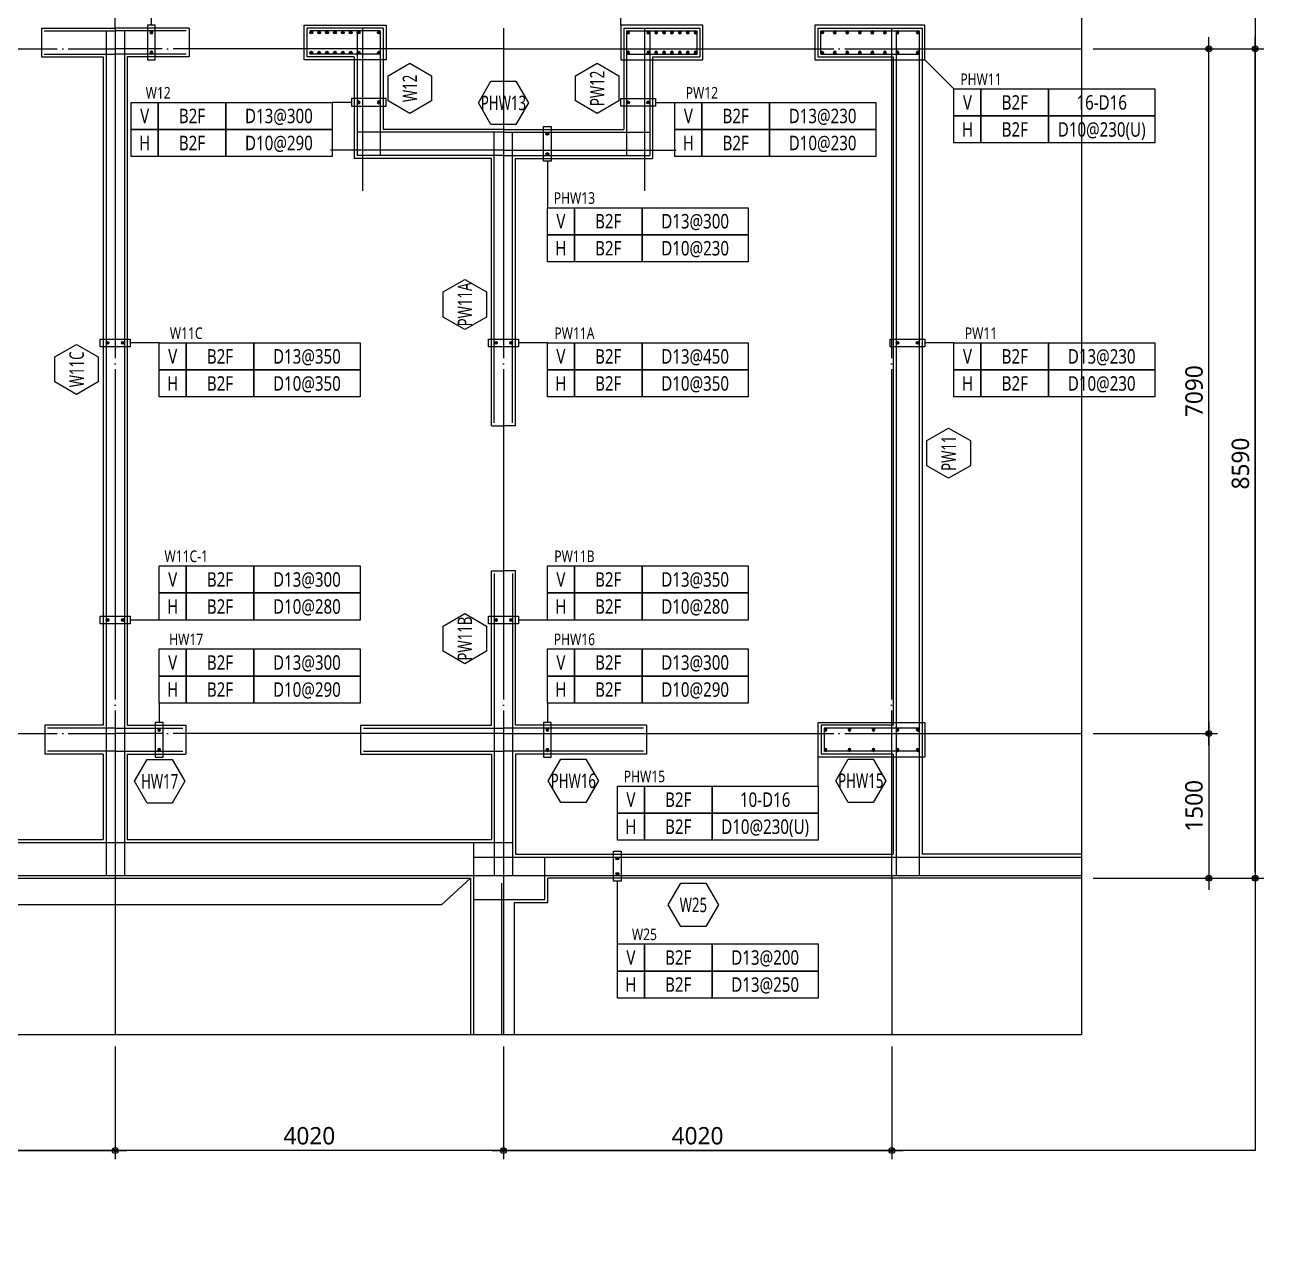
# Model space of a CAD drawing. Header units: millimetres. Extents: x 317501 to 2277231, y -321722 to 1186893.
# Drawn here: x 342548 to 355582, y -236252 to -223704 of the extents above; entities that cross this region are included whole.
import ezdxf
from ezdxf.enums import TextEntityAlignment as Align
from ezdxf.xclip import XClip

# ---------------------------------------------------------------- set-up
doc = ezdxf.new("R2010")
doc.units = ezdxf.units.MM
doc.header["$LTSCALE"] = 57
doc.header["$XCLIPFRAME"] = 0
doc.linetypes.add('CEN', pattern=[62, 60, -1, 0, -1])
doc.linetypes.add('XS-벽체$0$CEN', pattern=[62, 60, -1, 0, -1])
doc.layers.get('Defpoints').update_dxf_attribs({"color": 145})
for name, color, linetype in [('BAR', 2, 'Continuous'), ('BARR', 1, 'Continuous'), ('BOX', 7, 'Continuous'), ('CEN', 1, 'CEN'), ('DIM', 7, 'Continuous'), ('LEADER', 7, 'Continuous'), ('M', 7, 'Continuous'), ('NAME-W', 4, 'Continuous'), ('TEXT-배근', 3, 'Continuous'), ('XS-벽체$0$BAR', 3, 'Continuous'), ('XS-벽체$0$CEN', 1, 'XS-벽체$0$CEN'), ('XS-벽체$0$WALL', 4, 'Continuous')]:
    doc.layers.add(name, color=color, linetype=linetype)
doc.layers.add('DEFPOINT', color=144, linetype='Continuous', plot=False)
doc.styles.add('맑은고딕', font='malgun.ttf')
doc.dimstyles.new('DIM_60', dxfattribs={"dimscale": 60, "dimtxt": 3, "dimasz": 1, "dimexe": 1.5, "dimexo": 2, "dimgap": 1, "dimtad": 1, "dimdec": 0, "dimzin": 0, "dimdsep": 46, "dimtxsty": '맑은고딕', "dimblk1": 'DIMDOT', "dimblk2": 'DIMDOT', "dimsah": 1, "dimcen": 0.09, "dimdle": 2, "dimclrd": 7, "dimclre": 7, "dimclrt": 3, "dimadec": 0, "dimazin": 0, "dimtfac": 1, "dimtdec": 0, "dimtix": 1, "dimtmove": 2, "dimatfit": 3, "dimldrblk": 'DIMDOT', "dimfxl": 0, "dimtolj": 1, "dimtzin": 0, "dimarcsym": 0})

# ---------------------------------------------------------------- blocks, each defined once
blk = doc.blocks.new('XS-벽체', base_point=(1093553, 0))
at = {"layer": 'XS-벽체$0$BAR'}
for p, q in [((40976, 450313), (41711, 450313)), ((41616, 450313), (41616, 441568)), ((42446, 450313), (41711, 450313)), ((41806, 450313), (41806, 441568)), ((44456, 450313), (43726, 450313)), ((44216, 450313), (44216, 449023)), ((44456, 450313), (44456, 449023)), ((47006, 450313), (47736, 450313)), ((47006, 450313), (47006, 449023)), ((47246, 450313), (47246, 449023)), ((49016, 450313), (50036, 450313)), ((49796, 450313), (49796, 441568)), ((50036, 450313), (50036, 441568)), ((367867, 418097), (367867, 450208)), ((40976, 450073), (41711, 450073)), ((42446, 450073), (41711, 450073)), ((44456, 450073), (43726, 450073)), ((47006, 450073), (47736, 450073)), ((49016, 450073), (50036, 450073)), ((367677, 418097), (367677, 449938)), ((45731, 449263), (44216, 449263)), ((45636, 446253), (45636, 449263)), ((45731, 449263), (47246, 449263)), ((45826, 446253), (45826, 449263)), ((45731, 449023), (44216, 449023)), ((45731, 449023), (47246, 449023)), ((45636, 444693), (45636, 441568)), ((45826, 444693), (45826, 441568)), ((41711, 443093), (41011, 443093)), ((41711, 443093), (42411, 443093)), ((44281, 443093), (45731, 443093)), ((47181, 443093), (45731, 443093)), ((50036, 443093), (49051, 443093)), ((41711, 442853), (41011, 442853)), ((41711, 442853), (42411, 442853)), ((44281, 442853), (45731, 442853)), ((47181, 442853), (45731, 442853)), ((50036, 442853), (49051, 442853)), ((33401, 441908), (45826, 441908)), ((45421, 441908), (45421, 429669)), ((45421, 441758), (52066, 441758)), ((46161, 441318), (46161, 441758)), ((33401, 441568), (61261, 441568)), ((45711, 441488), (45711, 437838)), ((45421, 441318), (46161, 441318))]:
    blk.add_line(p, q, dxfattribs=at)
at = {"layer": 'XS-벽체$0$CEN'}
for p, q in [((41711, 450343), (41711, 441538)), ((41711, 450343), (41711, 441538)), ((44271, 450343), (44271, 448658)), ((45731, 450343), (45731, 441538)), ((45731, 450343), (45731, 441538)), ((47191, 450343), (47191, 448658)), ((49751, 450343), (49751, 441538)), ((37691, 450128), (41711, 450128)), ((45731, 450128), (41711, 450128)), ((45731, 450128), (49751, 450128)), ((45731, 449078), (43941, 449078)), ((45731, 449078), (47521, 449078)), ((37691, 443038), (41711, 443038)), ((45731, 443038), (41711, 443038)), ((45731, 443038), (49751, 443038))]:
    blk.add_line(p, q, dxfattribs=at)
at = {"layer": 'XS-벽체$0$WALL'}
for p, q in [((40946, 450343), (41711, 450343)), ((40946, 450343), (40946, 450043)), ((42476, 450343), (41711, 450343)), ((42476, 450343), (42476, 450043)), ((44486, 450343), (43696, 450343)), ((43696, 450343), (43696, 450043)), ((44486, 450343), (44486, 449293)), ((46976, 450343), (47766, 450343)), ((46976, 450343), (46976, 449293)), ((47766, 450343), (47766, 450043)), ((48986, 450343), (49766, 450343)), ((48986, 450343), (48986, 450043)), ((49766, 450343), (50066, 450343)), ((50066, 450343), (50066, 441788)), ((367897, 398288), (367897, 450238)), ((40946, 450043), (41586, 450043)), ((41586, 450043), (41586, 443123)), ((41836, 450043), (41836, 443123)), ((42476, 450043), (41836, 450043)), ((44186, 450043), (43696, 450043)), ((44186, 450043), (44186, 448993)), ((47276, 450043), (47766, 450043)), ((47276, 450043), (47276, 448993)), ((48986, 450043), (49766, 450043)), ((49766, 450043), (49766, 443123)), ((45731, 449293), (44486, 449293)), ((45731, 449293), (46976, 449293)), ((45606, 448993), (44186, 448993)), ((45606, 446223), (45606, 448993)), ((45856, 446223), (45856, 448993)), ((45856, 448993), (47276, 448993)), ((45606, 446223), (45731, 446223)), ((45856, 446223), (45731, 446223)), ((45606, 443123), (45606, 444723)), ((45606, 444723), (45731, 444723)), ((45856, 444723), (45731, 444723)), ((45856, 443123), (45856, 444723)), ((41586, 443123), (40981, 443123)), ((40981, 443123), (40981, 442823)), ((41836, 443123), (42441, 443123)), ((42441, 443123), (42441, 442823)), ((44251, 443123), (45606, 443123)), ((44251, 443123), (44251, 442823)), ((47211, 443123), (45856, 443123)), ((47211, 443123), (47211, 442823)), ((49766, 443123), (49021, 443123)), ((49021, 443123), (49021, 442823)), ((41586, 442823), (40981, 442823)), ((41586, 442823), (41586, 441938)), ((41836, 442823), (41836, 441938)), ((41836, 442823), (42441, 442823)), ((44251, 442823), (45606, 442823)), ((45606, 442823), (45606, 441938)), ((47211, 442823), (45856, 442823)), ((45856, 442823), (45856, 441788)), ((49766, 442823), (49021, 442823)), ((49766, 442823), (49766, 441788)), ((37816, 441938), (41586, 441938)), ((41836, 441938), (45606, 441938)), ((45856, 441788), (49766, 441788)), ((51866, 441788), (50066, 441788)), ((33771, 441538), (45391, 441538)), ((45391, 441538), (45391, 397938)), ((46191, 441288), (46191, 441538)), ((61041, 441538), (46191, 441538)), ((45841, 441288), (45841, 438138)), ((45841, 441288), (46191, 441288))]:
    blk.add_line(p, q, dxfattribs=at)
blk = doc.blocks.new('DIMDOT')
at = {"layer": 'DIM', "linetype": 'Continuous'}
blk.add_line((-2, 0), (2, 0), dxfattribs=at)
for radius in [0.5, 0.25]:
    blk.add_circle((0, 0), radius, dxfattribs=at)
blk = doc.blocks.new('*D147')
at = {"layer": 'Defpoints', "color": 0, "linetype": 'Continuous', "transparency": 16777216}
for p in [(347501, -234159), (351521, -234159), (351521, -235359)]:
    blk.add_point(p, dxfattribs=at)
at = {"layer": 'DIM', "color": 7, "linetype": 'Continuous', "lineweight": -2, "transparency": 16777216}
for p, q in [((347501, -234279), (347501, -235449)), ((351521, -234279), (351521, -235449)), ((347561, -235359), (351461, -235359))]:
    blk.add_line(p, q, dxfattribs=at)
at = {"layer": 'DIM', "color": 7, "linetype": 'Continuous', "lineweight": -2, "transparency": 16777216, "xscale": 60, "yscale": 60, "zscale": 60, "rotation": 180}
blk.add_blockref('DIMDOT', (347501, -235359), dxfattribs=at)
at = {"layer": 'DIM', "color": 7, "linetype": 'Continuous', "lineweight": -2, "transparency": 16777216, "xscale": 60, "yscale": 60, "zscale": 60}
blk.add_blockref('DIMDOT', (351521, -235359), dxfattribs=at)
at = {"layer": 'DIM', "color": 3, "linetype": 'Continuous', "transparency": 16777216, "insert": (349511, -235206), "char_height": 180, "attachment_point": 5, "style": '맑은고딕'}
blk.add_mtext('\\A1;4020', dxfattribs=at)
blk = doc.blocks.new('*D148')
at = {"layer": 'Defpoints', "color": 0, "linetype": 'Continuous', "transparency": 16777216}
for p in [(343481, -234159), (347501, -234159), (343481, -235359)]:
    blk.add_point(p, dxfattribs=at)
at = {"layer": 'DIM', "color": 7, "linetype": 'Continuous', "lineweight": -2, "transparency": 16777216}
for p, q in [((343481, -234279), (343481, -235449)), ((347501, -234279), (347501, -235449)), ((347441, -235359), (343541, -235359))]:
    blk.add_line(p, q, dxfattribs=at)
at = {"layer": 'DIM', "color": 7, "linetype": 'Continuous', "lineweight": -2, "transparency": 16777216, "xscale": 60, "yscale": 60, "zscale": 60, "rotation": 180}
blk.add_blockref('DIMDOT', (343481, -235359), dxfattribs=at)
at = {"layer": 'DIM', "color": 7, "linetype": 'Continuous', "lineweight": -2, "transparency": 16777216, "xscale": 60, "yscale": 60, "zscale": 60}
blk.add_blockref('DIMDOT', (347501, -235359), dxfattribs=at)
at = {"layer": 'DIM', "color": 3, "linetype": 'Continuous', "transparency": 16777216, "insert": (345491, -235206), "char_height": 180, "attachment_point": 5, "style": '맑은고딕'}
blk.add_mtext('\\A1;4020', dxfattribs=at)
blk = doc.blocks.new('*D150')
at = {"layer": 'Defpoints', "color": 0, "linetype": 'Continuous', "transparency": 16777216}
for p in [(339461, -234159), (343481, -234159), (343481, -235359)]:
    blk.add_point(p, dxfattribs=at)
at = {"layer": 'DIM', "color": 7, "linetype": 'Continuous', "lineweight": -2, "transparency": 16777216}
for p, q in [((339461, -234279), (339461, -235449)), ((343481, -234279), (343481, -235449)), ((339521, -235359), (343421, -235359))]:
    blk.add_line(p, q, dxfattribs=at)
at = {"layer": 'DIM', "color": 7, "linetype": 'Continuous', "lineweight": -2, "transparency": 16777216, "xscale": 60, "yscale": 60, "zscale": 60, "rotation": 180}
blk.add_blockref('DIMDOT', (339461, -235359), dxfattribs=at)
at = {"layer": 'DIM', "color": 7, "linetype": 'Continuous', "lineweight": -2, "transparency": 16777216, "xscale": 60, "yscale": 60, "zscale": 60}
blk.add_blockref('DIMDOT', (343481, -235359), dxfattribs=at)
at = {"layer": 'DIM', "color": 3, "linetype": 'Continuous', "transparency": 16777216, "insert": (341471, -235206), "char_height": 180, "attachment_point": 5, "style": '맑은고딕'}
blk.add_mtext('\\A1;4020', dxfattribs=at)
blk = doc.blocks.new('*D157')
at = {"layer": 'Defpoints', "color": 0, "linetype": 'Continuous', "transparency": 16777216}
for p in [(353486, -223949), (355286, -223949), (353486, -232539)]:
    blk.add_point(p, dxfattribs=at)
at = {"layer": 'DIM', "color": 7, "linetype": 'Continuous', "lineweight": -2, "transparency": 16777216}
for p, q in [((353606, -223949), (355376, -223949)), ((355286, -232479), (355286, -224009)), ((353606, -232539), (355376, -232539))]:
    blk.add_line(p, q, dxfattribs=at)
at = {"layer": 'DIM', "color": 7, "linetype": 'Continuous', "lineweight": -2, "transparency": 16777216, "xscale": 60, "yscale": 60, "zscale": 60}
for p, rotation in [((355286, -223949), 90), ((355286, -232539), 270)]:
    blk.add_blockref('DIMDOT', p, dxfattribs=dict(at, rotation=rotation))
at = {"layer": 'DIM', "color": 3, "linetype": 'Continuous', "transparency": 16777216, "insert": (355133, -228244), "char_height": 180, "attachment_point": 5, "rotation": 90, "style": '맑은고딕'}
blk.add_mtext('\\A1;8590', dxfattribs=at)
blk = doc.blocks.new('*D158')
at = {"layer": 'Defpoints', "color": 0, "linetype": 'Continuous', "transparency": 16777216}
for p in [(353486, -223949), (354806, -223949), (353486, -231039)]:
    blk.add_point(p, dxfattribs=at)
at = {"layer": 'DIM', "color": 7, "linetype": 'Continuous', "lineweight": -2, "transparency": 16777216}
for p, q in [((353606, -223949), (354896, -223949)), ((354806, -230979), (354806, -224009)), ((353606, -231039), (354896, -231039))]:
    blk.add_line(p, q, dxfattribs=at)
at = {"layer": 'DIM', "color": 7, "linetype": 'Continuous', "lineweight": -2, "transparency": 16777216, "xscale": 60, "yscale": 60, "zscale": 60}
for p, rotation in [((354806, -223949), 90), ((354806, -231039), 270)]:
    blk.add_blockref('DIMDOT', p, dxfattribs=dict(at, rotation=rotation))
at = {"layer": 'DIM', "color": 3, "linetype": 'Continuous', "transparency": 16777216, "insert": (354653, -227494), "char_height": 180, "attachment_point": 5, "rotation": 90, "style": '맑은고딕'}
blk.add_mtext('\\A1;7090', dxfattribs=at)
blk = doc.blocks.new('*D159')
at = {"layer": 'Defpoints', "color": 0, "linetype": 'Continuous', "transparency": 16777216}
for p in [(353486, -231039), (353486, -232539), (354806, -232539)]:
    blk.add_point(p, dxfattribs=at)
at = {"layer": 'DIM', "color": 7, "linetype": 'Continuous', "lineweight": -2, "transparency": 16777216}
for p, q in [((353606, -231039), (354896, -231039)), ((354806, -231099), (354806, -232479)), ((353606, -232539), (354896, -232539))]:
    blk.add_line(p, q, dxfattribs=at)
at = {"layer": 'DIM', "color": 7, "linetype": 'Continuous', "lineweight": -2, "transparency": 16777216, "xscale": 60, "yscale": 60, "zscale": 60}
for p, rotation in [((354806, -231039), 90), ((354806, -232539), 270)]:
    blk.add_blockref('DIMDOT', p, dxfattribs=dict(at, rotation=rotation))
at = {"layer": 'DIM', "color": 3, "linetype": 'Continuous', "transparency": 16777216, "insert": (354652, -231789), "char_height": 180, "attachment_point": 5, "rotation": 90, "style": '맑은고딕'}
blk.add_mtext('\\A1;1500', dxfattribs=at)
blk = doc.blocks.new('*D176')
at = {"layer": 'Defpoints', "color": 0, "linetype": 'Continuous', "transparency": 16777216}
for p in [(353486, -219434), (353486, -223949), (355286, -223949)]:
    blk.add_point(p, dxfattribs=at)
at = {"layer": 'DIM', "color": 7, "linetype": 'Continuous', "lineweight": -2, "transparency": 16777216}
for p, q in [((353606, -219434), (355376, -219434)), ((355286, -219494), (355286, -223889)), ((353606, -223949), (355376, -223949))]:
    blk.add_line(p, q, dxfattribs=at)
at = {"layer": 'DIM', "color": 7, "linetype": 'Continuous', "lineweight": -2, "transparency": 16777216, "xscale": 60, "yscale": 60, "zscale": 60}
for p, rotation in [((355286, -219434), 90), ((355286, -223949), 270)]:
    blk.add_blockref('DIMDOT', p, dxfattribs=dict(at, rotation=rotation))
at = {"layer": 'DIM', "color": 3, "linetype": 'Continuous', "transparency": 16777216, "insert": (355132, -221692), "char_height": 180, "attachment_point": 5, "rotation": 90, "style": '맑은고딕'}
blk.add_mtext('\\A1;4515', dxfattribs=at)
blk = doc.blocks.new('BAR')
at = {"layer": 'BARR'}
h = blk.add_hatch(color=256, dxfattribs=at)
edge = h.paths.add_edge_path()
edge.add_arc((0, 0), 15, 0, 360)
blk.add_circle((0, 0), 15, dxfattribs=at)

msp = doc.modelspace()

# ---------------------------------------------------------------- linework, layer by layer
at = {"layer": 'BAR'}
for p, q in [((349505.9, -224004.1), (349505.9, -223764.1)), ((350785.9, -224004.1), (350785.9, -223764.1)), ((350820.9, -230984.1), (350820.9, -231224.1))]:
    msp.add_line(p, q, dxfattribs=at)
at = {"layer": 'BOX'}
for points in [[(352445.9, -224364.1), (352445.9, -224644.1), (352165.9, -224644.1), (352165.9, -224364.1)], [(353145.9, -224364.1), (353145.9, -224644.1), (352445.9, -224644.1), (352445.9, -224364.1)], [(354245.9, -224364.1), (354245.9, -224644.1), (353145.9, -224644.1), (353145.9, -224364.1)], [(343925.9, -224504.1), (343925.9, -224784.1), (343645.9, -224784.1), (343645.9, -224504.1)], [(344625.9, -224504.1), (344625.9, -224784.1), (343925.9, -224784.1), (343925.9, -224504.1)], [(345725.9, -224504.1), (345725.9, -224784.1), (344625.9, -224784.1), (344625.9, -224504.1)], [(349555.9, -224504.1), (349555.9, -224784.1), (349275.9, -224784.1), (349275.9, -224504.1)], [(350255.9, -224504.1), (350255.9, -224784.1), (349555.9, -224784.1), (349555.9, -224504.1)], [(351355.9, -224504.1), (351355.9, -224784.1), (350255.9, -224784.1), (350255.9, -224504.1)], [(352445.9, -224644.1), (352445.9, -224924.1), (352165.9, -224924.1), (352165.9, -224644.1)], [(353145.9, -224644.1), (353145.9, -224924.1), (352445.9, -224924.1), (352445.9, -224644.1)], [(354245.9, -224644.1), (354245.9, -224924.1), (353145.9, -224924.1), (353145.9, -224644.1)], [(343925.9, -224784.1), (343925.9, -225064.1), (343645.9, -225064.1), (343645.9, -224784.1)], [(344625.9, -224784.1), (344625.9, -225064.1), (343925.9, -225064.1), (343925.9, -224784.1)], [(345725.9, -224784.1), (345725.9, -225064.1), (344625.9, -225064.1), (344625.9, -224784.1)], [(349555.9, -224784.1), (349555.9, -225064.1), (349275.9, -225064.1), (349275.9, -224784.1)], [(350255.9, -224784.1), (350255.9, -225064.1), (349555.9, -225064.1), (349555.9, -224784.1)], [(351355.9, -224784.1), (351355.9, -225064.1), (350255.9, -225064.1), (350255.9, -224784.1)], [(348235.9, -225594.1), (348235.9, -225874.1), (347955.9, -225874.1), (347955.9, -225594.1)], [(348935.9, -225594.1), (348935.9, -225874.1), (348235.9, -225874.1), (348235.9, -225594.1)], [(350035.9, -225594.1), (350035.9, -225874.1), (348935.9, -225874.1), (348935.9, -225594.1)], [(348235.9, -225874.1), (348235.9, -226154.1), (347955.9, -226154.1), (347955.9, -225874.1)], [(348935.9, -225874.1), (348935.9, -226154.1), (348235.9, -226154.1), (348235.9, -225874.1)], [(350035.9, -225874.1), (350035.9, -226154.1), (348935.9, -226154.1), (348935.9, -225874.1)], [(344215.9, -226994.1), (344215.9, -227274.1), (343935.9, -227274.1), (343935.9, -226994.1)], [(344915.9, -226994.1), (344915.9, -227274.1), (344215.9, -227274.1), (344215.9, -226994.1)], [(346015.9, -226994.1), (346015.9, -227274.1), (344915.9, -227274.1), (344915.9, -226994.1)], [(348235.9, -226994.1), (348235.9, -227274.1), (347955.9, -227274.1), (347955.9, -226994.1)], [(348935.9, -226994.1), (348935.9, -227274.1), (348235.9, -227274.1), (348235.9, -226994.1)], [(350035.9, -226994.1), (350035.9, -227274.1), (348935.9, -227274.1), (348935.9, -226994.1)], [(352445.9, -226994.1), (352445.9, -227274.1), (352165.9, -227274.1), (352165.9, -226994.1)], [(353145.9, -226994.1), (353145.9, -227274.1), (352445.9, -227274.1), (352445.9, -226994.1)], [(354245.9, -226994.1), (354245.9, -227274.1), (353145.9, -227274.1), (353145.9, -226994.1)], [(344215.9, -227274.1), (344215.9, -227554.1), (343935.9, -227554.1), (343935.9, -227274.1)], [(344915.9, -227274.1), (344915.9, -227554.1), (344215.9, -227554.1), (344215.9, -227274.1)], [(346015.9, -227274.1), (346015.9, -227554.1), (344915.9, -227554.1), (344915.9, -227274.1)], [(348235.9, -227274.1), (348235.9, -227554.1), (347955.9, -227554.1), (347955.9, -227274.1)], [(348935.9, -227274.1), (348935.9, -227554.1), (348235.9, -227554.1), (348235.9, -227274.1)], [(350035.9, -227274.1), (350035.9, -227554.1), (348935.9, -227554.1), (348935.9, -227274.1)], [(352445.9, -227274.1), (352445.9, -227554.1), (352165.9, -227554.1), (352165.9, -227274.1)], [(353145.9, -227274.1), (353145.9, -227554.1), (352445.9, -227554.1), (352445.9, -227274.1)], [(354245.9, -227274.1), (354245.9, -227554.1), (353145.9, -227554.1), (353145.9, -227274.1)], [(344215.9, -229304.1), (344215.9, -229584.1), (343935.9, -229584.1), (343935.9, -229304.1)], [(344915.9, -229304.1), (344915.9, -229584.1), (344215.9, -229584.1), (344215.9, -229304.1)], [(346015.9, -229304.1), (346015.9, -229584.1), (344915.9, -229584.1), (344915.9, -229304.1)], [(348235.9, -229304.1), (348235.9, -229584.1), (347955.9, -229584.1), (347955.9, -229304.1)], [(348935.9, -229304.1), (348935.9, -229584.1), (348235.9, -229584.1), (348235.9, -229304.1)], [(350035.9, -229304.1), (350035.9, -229584.1), (348935.9, -229584.1), (348935.9, -229304.1)], [(344215.9, -229584.1), (344215.9, -229864.1), (343935.9, -229864.1), (343935.9, -229584.1)], [(344915.9, -229584.1), (344915.9, -229864.1), (344215.9, -229864.1), (344215.9, -229584.1)], [(346015.9, -229584.1), (346015.9, -229864.1), (344915.9, -229864.1), (344915.9, -229584.1)], [(348235.9, -229584.1), (348235.9, -229864.1), (347955.9, -229864.1), (347955.9, -229584.1)], [(348935.9, -229584.1), (348935.9, -229864.1), (348235.9, -229864.1), (348235.9, -229584.1)], [(350035.9, -229584.1), (350035.9, -229864.1), (348935.9, -229864.1), (348935.9, -229584.1)], [(344215.9, -230164.1), (344215.9, -230444.1), (343935.9, -230444.1), (343935.9, -230164.1)], [(344915.9, -230164.1), (344915.9, -230444.1), (344215.9, -230444.1), (344215.9, -230164.1)], [(346015.9, -230164.1), (346015.9, -230444.1), (344915.9, -230444.1), (344915.9, -230164.1)], [(348235.9, -230164.1), (348235.9, -230444.1), (347955.9, -230444.1), (347955.9, -230164.1)], [(348935.9, -230164.1), (348935.9, -230444.1), (348235.9, -230444.1), (348235.9, -230164.1)], [(350035.9, -230164.1), (350035.9, -230444.1), (348935.9, -230444.1), (348935.9, -230164.1)], [(344215.9, -230444.1), (344215.9, -230724.1), (343935.9, -230724.1), (343935.9, -230444.1)], [(344915.9, -230444.1), (344915.9, -230724.1), (344215.9, -230724.1), (344215.9, -230444.1)], [(346015.9, -230444.1), (346015.9, -230724.1), (344915.9, -230724.1), (344915.9, -230444.1)], [(348235.9, -230444.1), (348235.9, -230724.1), (347955.9, -230724.1), (347955.9, -230444.1)], [(348935.9, -230444.1), (348935.9, -230724.1), (348235.9, -230724.1), (348235.9, -230444.1)], [(350035.9, -230444.1), (350035.9, -230724.1), (348935.9, -230724.1), (348935.9, -230444.1)], [(348960.9, -231584.1), (348960.9, -231864.1), (348680.9, -231864.1), (348680.9, -231584.1)], [(349660.9, -231584.1), (349660.9, -231864.1), (348960.9, -231864.1), (348960.9, -231584.1)], [(350760.9, -231584.1), (350760.9, -231864.1), (349660.9, -231864.1), (349660.9, -231584.1)], [(348960.9, -231864.1), (348960.9, -232144.1), (348680.9, -232144.1), (348680.9, -231864.1)], [(349660.9, -231864.1), (349660.9, -232144.1), (348960.9, -232144.1), (348960.9, -231864.1)], [(350760.9, -231864.1), (350760.9, -232144.1), (349660.9, -232144.1), (349660.9, -231864.1)], [(348960.9, -233219.1), (348960.9, -233499.1), (348680.9, -233499.1), (348680.9, -233219.1)], [(349660.9, -233219.1), (349660.9, -233499.1), (348960.9, -233499.1), (348960.9, -233219.1)], [(350760.9, -233219.1), (350760.9, -233499.1), (349660.9, -233499.1), (349660.9, -233219.1)], [(348960.9, -233499.1), (348960.9, -233779.1), (348680.9, -233779.1), (348680.9, -233499.1)], [(349660.9, -233499.1), (349660.9, -233779.1), (348960.9, -233779.1), (348960.9, -233499.1)], [(350760.9, -233499.1), (350760.9, -233779.1), (349660.9, -233779.1), (349660.9, -233499.1)]]:
    msp.add_lwpolyline(points, close=True, dxfattribs=at)
at = {"layer": 'CEN'}
for p, q in [((343480.9, -223734.1), (343480.9, -212734.1)), ((351520.9, -223949.1), (353485.9, -223949.1)), ((351520.9, -231039.1), (353485.9, -231039.1)), ((343480.9, -232539.1), (343480.9, -234159.1)), ((347500.9, -232539.1), (347500.9, -234159.1)), ((351520.9, -232539.1), (351520.9, -234159.1))]:
    msp.add_line(p, q, dxfattribs=at)
at = {"layer": 'DEFPOINT'}
for points in [[(320060.9, -211534.1), (355285.9, -211534.1), (355285.9, -235359.1), (320060.9, -235359.1)], [(321860.9, -212734.1), (353485.9, -212734.1), (353485.9, -234159.1), (321860.9, -234159.1)]]:
    msp.add_lwpolyline(points, close=True, dxfattribs=at)
at = {"layer": 'LEADER'}
for p, q in [((343855.9, -223704.1), (343855.9, -223204.1)), ((348715.9, -223704.1), (348715.9, -223154.1)), ((352165.9, -224364.1), (351865.9, -224064.1)), ((345925.9, -224504.1), (345725.9, -224504.1)), ((349075.9, -224504.1), (349275.9, -224504.1)), ((347955.9, -225114.1), (347955.9, -225594.1)), ((343935.9, -226994.1), (343635.9, -226994.1)), ((347955.9, -226994.1), (347655.9, -226994.1)), ((352165.9, -226994.1), (351865.9, -226994.1)), ((343935.9, -229864.1), (343635.9, -229864.1)), ((347955.9, -229864.1), (347655.9, -229864.1)), ((343935.9, -230724.1), (343935.9, -230924.1)), ((347955.9, -230724.1), (347955.9, -230924.1)), ((350760.9, -231584.1), (350760.9, -231284.1)), ((348680.9, -233219.1), (348680.9, -232569.1))]:
    msp.add_line(p, q, dxfattribs=at)
for points in [[(343815.9, -224064.1), (343895.9, -224064.1), (343895.9, -223704.1), (343815.9, -223704.1)], [(345435.9, -223704.1), (346285.9, -223704.1), (346285.9, -224064.1), (345435.9, -224064.1)], [(349565.9, -223704.1), (348715.9, -223704.1), (348715.9, -224064.1), (349565.9, -224064.1)], [(351865.9, -223704.1), (350725.9, -223704.1), (350725.9, -224064.1), (351865.9, -224064.1)], [(346285.9, -224544.1), (346285.9, -224464.1), (345925.9, -224464.1), (345925.9, -224544.1)], [(348715.9, -224544.1), (348715.9, -224464.1), (349075.9, -224464.1), (349075.9, -224544.1)], [(347995.9, -225114.1), (347915.9, -225114.1), (347915.9, -224754.1), (347995.9, -224754.1)], [(343635.9, -226954.1), (343635.9, -227034.1), (343325.9, -227034.1), (343325.9, -226954.1)], [(347655.9, -226954.1), (347655.9, -227034.1), (347345.9, -227034.1), (347345.9, -226954.1)], [(351865.9, -226954.1), (351865.9, -227034.1), (351505.9, -227034.1), (351505.9, -226954.1)], [(343635.9, -229824.1), (343635.9, -229904.1), (343325.9, -229904.1), (343325.9, -229824.1)], [(347655.9, -229824.1), (347655.9, -229904.1), (347345.9, -229904.1), (347345.9, -229824.1)], [(343975.9, -230924.1), (343895.9, -230924.1), (343895.9, -231284.1), (343975.9, -231284.1)], [(347995.9, -230924.1), (347915.9, -230924.1), (347915.9, -231284.1), (347995.9, -231284.1)], [(350760.9, -230924.1), (351865.9, -230924.1), (351865.9, -231284.1), (350760.9, -231284.1)], [(348720.9, -232569.1), (348640.9, -232569.1), (348640.9, -232259.1), (348720.9, -232259.1)]]:
    msp.add_lwpolyline(points, close=True, dxfattribs=at)
msp.add_lwpolyline([(347160.9, -232539.1), (346860.9, -232814.1), (341610.7, -232814.1)], dxfattribs=at)
at = {"layer": 'M'}
for points in [[(346755.9, -224489), (346530.9, -224618.9), (346305.9, -224489), (346305.9, -224229.2), (346530.9, -224099.2), (346755.9, -224229.2)], [(348695.9, -224489), (348470.9, -224618.9), (348245.9, -224489), (348245.9, -224229.2), (348470.9, -224099.2), (348695.9, -224229.2)], [(347371, -224734.1), (347241.1, -224509.1), (347371, -224284.1), (347630.8, -224284.1), (347760.7, -224509.1), (347630.8, -224734.1)], [(347325.9, -226726.5), (347100.9, -226856.4), (346875.9, -226726.5), (346875.9, -226466.7), (347100.9, -226336.7), (347325.9, -226466.7)], [(343305.9, -227399), (343080.9, -227528.9), (342855.9, -227399), (342855.9, -227139.2), (343080.9, -227009.2), (343305.9, -227139.2)], [(352335.9, -228266.5), (352110.9, -228396.4), (351885.9, -228266.5), (351885.9, -228006.7), (352110.9, -227876.7), (352335.9, -228006.7)], [(347325.9, -230186.5), (347100.9, -230316.4), (346875.9, -230186.5), (346875.9, -229926.7), (347100.9, -229796.7), (347325.9, -229926.7)], [(343810.8, -231759.1), (343680.9, -231534.1), (343810.8, -231309.1), (344070.7, -231309.1), (344200.6, -231534.1), (344070.7, -231759.1)], [(348094.9, -231754.1), (347965, -231529.1), (348094.9, -231304.1), (348354.7, -231304.1), (348484.6, -231529.1), (348354.7, -231754.1)], [(351071, -231754.1), (350941.1, -231529.1), (351071, -231304.1), (351330.8, -231304.1), (351460.7, -231529.1), (351330.8, -231754.1)], [(349337.4, -233039.1), (349207.5, -232814.1), (349337.4, -232589.1), (349597.2, -232589.1), (349727.1, -232814.1), (349597.2, -233039.1)]]:
    msp.add_lwpolyline(points, close=True, dxfattribs=at)

# ---------------------------------------------------------------- block references
ref = msp.add_blockref('XS-벽체', (1395322.8, -674076.6))
XClip(ref).set_block_clipping_path([(20090.6265650072, 439917.5453104111), (51715.6265649986, 461342.5453104091)])
ref = msp.add_blockref('XS-벽체', (-63956.6, -956644.7), dxfattribs=dict(rotation=270))
XClip(ref).set_block_clipping_path([(355331.8382743184, 440397.5453104071), (369896.8382743168, 470357.5453103984)])
at = {"layer": 'BARR', "xscale": -1}
for p, rotation in [((343855.9, -223779.1), 89.9999999999964), ((348790.9, -223779.1), 270.0000000000026), ((349000.9, -223779.1), 270.0000000000026), ((349082.6, -223779.1), 270.0000000000026), ((349164.3, -223779.1), 270.0000000000026), ((349245.9, -223779.1), 270.0000000000026), ((349327.6, -223779.1), 270.0000000000026), ((349409.3, -223779.1), 270.0000000000026), ((349490.9, -223779.1), 270.0000000000026), ((350930.9, -223779.1), 270.0000000000026), ((351060.9, -223779.1), 270.0000000000026), ((351190.9, -223779.1), 270.0000000000026), ((351320.9, -223779.1), 270.0000000000026), ((351450.9, -223779.1), 270.0000000000026), ((351580.9, -223779.1), 270.0000000000026), ((351790.9, -223779.1), 270.0000000000026), ((343855.9, -223989.1), 89.9999999999964), ((348790.9, -223989.1), 270.0000000000026), ((349000.9, -223989.1), 270.0000000000026), ((349082.6, -223989.1), 270.0000000000026), ((349164.3, -223989.1), 270.0000000000026), ((349245.9, -223989.1), 270.0000000000026), ((349327.6, -223989.1), 270.0000000000026), ((349409.3, -223989.1), 270.0000000000026), ((349490.9, -223989.1), 270.0000000000026), ((350930.9, -223989.1), 270.0000000000026), ((351060.9, -223989.1), 270.0000000000026), ((351190.9, -223989.1), 270.0000000000026), ((351320.9, -223989.1), 270.0000000000026), ((351450.9, -223989.1), 270.0000000000026), ((351580.9, -223989.1), 270.0000000000026), ((351790.9, -223989.1), 270.0000000000026), ((346000.9, -224504.1), 180), ((346210.9, -224504.1), 180), ((343935.9, -230999.1), 270.0000000000006), ((347955.9, -230999.1), 270.0000000000006), ((350835.9, -230999.1), 269.9999999999949), ((351084.3, -230999.1), 269.9999999999949), ((351332.6, -230999.1), 269.9999999999949), ((351580.9, -230999.1), 269.9999999999949), ((351790.9, -230999.1), 269.9999999999949), ((343935.9, -231209.1), 270.0000000000006), ((347955.9, -231209.1), 270.0000000000006), ((350835.9, -231209.1), 269.9999999999949), ((351084.3, -231209.1), 269.9999999999949), ((351332.6, -231209.1), 269.9999999999949), ((351580.9, -231209.1), 269.9999999999949), ((351790.9, -231209.1), 269.9999999999949)]:
    msp.add_blockref('BAR', p, dxfattribs=dict(at, rotation=rotation))
at = {"layer": 'BARR'}
for p, rotation in [((345510.9, -223779.1), 89.99999999999736), ((345592.6, -223779.1), 89.99999999999736), ((345674.3, -223779.1), 89.99999999999736), ((345755.9, -223779.1), 89.99999999999736), ((345837.6, -223779.1), 89.99999999999736), ((345919.3, -223779.1), 89.99999999999736), ((346000.9, -223779.1), 89.99999999999736), ((346210.9, -223779.1), 89.99999999999736), ((350800.9, -223779.1), 89.99999999999739), ((345510.9, -223989.1), 89.99999999999736), ((345592.6, -223989.1), 89.99999999999736), ((345674.3, -223989.1), 89.99999999999736), ((345755.9, -223989.1), 89.99999999999736), ((345837.6, -223989.1), 89.99999999999736), ((345919.3, -223989.1), 89.99999999999736), ((346000.9, -223989.1), 89.99999999999736), ((346210.9, -223989.1), 89.99999999999736), ((350800.9, -223989.1), 89.99999999999739), ((348790.9, -224504.1), 180), ((349000.9, -224504.1), 180), ((347955.9, -224829.1), 269.9999999999993), ((347955.9, -225039.1), 269.9999999999993), ((348680.9, -232334.1), 269.9999999999994), ((348680.9, -232494.1), 269.9999999999994)]:
    msp.add_blockref('BAR', p, dxfattribs=dict(at, rotation=rotation))
for p in [(343400.9, -226994.1), (343560.9, -226994.1), (347420.9, -226994.1), (347580.9, -226994.1), (351580.9, -226994.1), (351790.9, -226994.1), (343400.9, -229864.1), (343560.9, -229864.1), (347420.9, -229864.1), (347580.9, -229864.1)]:
    msp.add_blockref('BAR', p, dxfattribs=at)

# ---------------------------------------------------------------- texts
at = {"layer": 'NAME-W', "style": '맑은고딕', "width": 0.7}
for s, p in [('W12', (346530.9, -224359.1)), ('PW12', (348470.9, -224359.1)), ('PW11A', (347100.9, -226596.6)), ('W11C', (343080.9, -227269.1)), ('PW11', (352110.9, -228136.6)), ('PW11B', (347100.9, -230056.6))]:
    msp.add_text(s, height=150, rotation=90, dxfattribs=at).set_placement(p, align=Align.MIDDLE)
for s, p in [('PHW13', (347500.9, -224509.1)), ('HW17', (343940.7, -231534.1)), ('PHW16', (348224.8, -231529.1)), ('PHW15', (351200.9, -231529.1)), ('W25', (349467.3, -232814.1))]:
    msp.add_text(s, height=150, dxfattribs=at).set_placement(p, align=Align.MIDDLE)
at = {"layer": 'TEXT-배근', "color": 2, "style": '맑은고딕', "width": 0.8}
for s, p in [('PHW11', (352445.9, -224264.1)), ('W12', (343925.9, -224404.1)), ('PW12', (349555.9, -224404.1)), ('PHW13', (348235.9, -225494.1)), ('W11C', (344215.9, -226894.1)), ('PW11A', (348235.9, -226894.1)), ('PW11', (352445.9, -226894.1)), ('W11C-1', (344215.9, -229204.1)), ('PW11B', (348235.9, -229204.1)), ('HW17', (344215.9, -230064.1)), ('PHW16', (348235.9, -230064.1)), ('PHW15', (348960.9, -231484.1)), ('W25', (348960.9, -233119.1))]:
    msp.add_text(s, height=120, dxfattribs=at).set_placement(p, align=Align.MIDDLE_CENTER)
at = {"layer": 'TEXT-배근', "style": '맑은고딕', "width": 0.8}
for s, p in [('V', (352305.9, -224504.1)), ('B2F', (352795.9, -224504.1)), ('16-D16', (353695.9, -224504.1)), ('V', (343785.9, -224644.1)), ('B2F', (344275.9, -224644.1)), ('D13@300', (345175.9, -224644.1)), ('V', (349415.9, -224644.1)), ('B2F', (349905.9, -224644.1)), ('D13@230', (350805.9, -224644.1)), ('H', (352305.9, -224784.1)), ('B2F', (352795.9, -224784.1)), ('D10@230(U)', (353695.9, -224784.1)), ('H', (343785.9, -224924.1)), ('B2F', (344275.9, -224924.1)), ('D10@290', (345175.9, -224924.1)), ('H', (349415.9, -224924.1)), ('B2F', (349905.9, -224924.1)), ('D10@230', (350805.9, -224924.1)), ('V', (348095.9, -225734.1)), ('B2F', (348585.9, -225734.1)), ('D13@300', (349485.9, -225734.1)), ('H', (348095.9, -226014.1)), ('B2F', (348585.9, -226014.1)), ('D10@230', (349485.9, -226014.1)), ('V', (344075.9, -227134.1)), ('B2F', (344565.9, -227134.1)), ('D13@350', (345465.9, -227134.1)), ('V', (348095.9, -227134.1)), ('B2F', (348585.9, -227134.1)), ('D13@450', (349485.9, -227134.1)), ('V', (352305.9, -227134.1)), ('B2F', (352795.9, -227134.1)), ('D13@230', (353695.9, -227134.1)), ('H', (344075.9, -227414.1)), ('B2F', (344565.9, -227414.1)), ('D10@350', (345465.9, -227414.1)), ('H', (348095.9, -227414.1)), ('B2F', (348585.9, -227414.1)), ('D10@350', (349485.9, -227414.1)), ('H', (352305.9, -227414.1)), ('B2F', (352795.9, -227414.1)), ('D10@230', (353695.9, -227414.1)), ('V', (344075.9, -229444.1)), ('B2F', (344565.9, -229444.1)), ('D13@300', (345465.9, -229444.1)), ('V', (348095.9, -229444.1)), ('B2F', (348585.9, -229444.1)), ('D13@350', (349485.9, -229444.1)), ('H', (344075.9, -229724.1)), ('B2F', (344565.9, -229724.1)), ('D10@280', (345465.9, -229724.1)), ('H', (348095.9, -229724.1)), ('B2F', (348585.9, -229724.1)), ('D10@280', (349485.9, -229724.1)), ('V', (344075.9, -230304.1)), ('B2F', (344565.9, -230304.1)), ('D13@300', (345465.9, -230304.1)), ('V', (348095.9, -230304.1)), ('B2F', (348585.9, -230304.1)), ('D13@300', (349485.9, -230304.1)), ('H', (344075.9, -230584.1)), ('B2F', (344565.9, -230584.1)), ('D10@290', (345465.9, -230584.1)), ('H', (348095.9, -230584.1)), ('B2F', (348585.9, -230584.1)), ('D10@290', (349485.9, -230584.1)), ('V', (348820.9, -231724.1)), ('B2F', (349310.9, -231724.1)), ('10-D16', (350210.9, -231724.1)), ('H', (348820.9, -232004.1)), ('B2F', (349310.9, -232004.1)), ('D10@230(U)', (350210.9, -232004.1)), ('V', (348820.9, -233359.1)), ('B2F', (349310.9, -233359.1)), ('D13@200', (350210.9, -233359.1)), ('H', (348820.9, -233639.1)), ('B2F', (349310.9, -233639.1)), ('D13@250', (350210.9, -233639.1))]:
    msp.add_text(s, height=150, dxfattribs=at).set_placement(p, align=Align.MIDDLE_CENTER)

# ---------------------------------------------------------------- dimensions: what is measured, and where the dimension line sits
at = {"layer": 'DIM', "linetype": 'Continuous'}
for base, p1, p2, angle, picture, middle in [((355285.9, -223949.1), (353485.9, -219434.1), (353485.9, -223949.1), 270, '*D176', (355132.4, -221691.6)), ((355285.9, -223949.1), (353485.9, -232539.1), (353485.9, -223949.1), 90, '*D157', (355132.9, -228244.1)), ((354805.9, -223949.1), (353485.9, -231039.1), (353485.9, -223949.1), 90, '*D158', (354652.9, -227494.1)), ((354805.9, -232539.1), (353485.9, -231039.1), (353485.9, -232539.1), 270, '*D159', (354652.4, -231789.1)), ((343480.9, -235359.1), (347500.9, -234159.1), (343480.9, -234159.1), 180, '*D148', (345490.9, -235206.1))]:
    dim = msp.add_linear_dim(base=base, p1=p1, p2=p2, angle=angle, dimstyle='DIM_60', dxfattribs=at)
    dim.commit()
    dim.dimension.update_dxf_attribs({"geometry": picture, "text_midpoint": middle})
for base, p1, p2, picture, middle in [((343480.9, -235359.1), (339460.9, -234159.1), (343480.9, -234159.1), '*D150', (341470.9, -235206.1)), ((351520.9, -235359.1), (347500.9, -234159.1), (351520.9, -234159.1), '*D147', (349510.9, -235206.1))]:
    dim = msp.add_linear_dim(base=base, p1=p1, p2=p2, dimstyle='DIM_60', dxfattribs=at)
    dim.commit()
    dim.dimension.update_dxf_attribs({"geometry": picture, "text_midpoint": middle})

doc.saveas('drawing.dxf')
